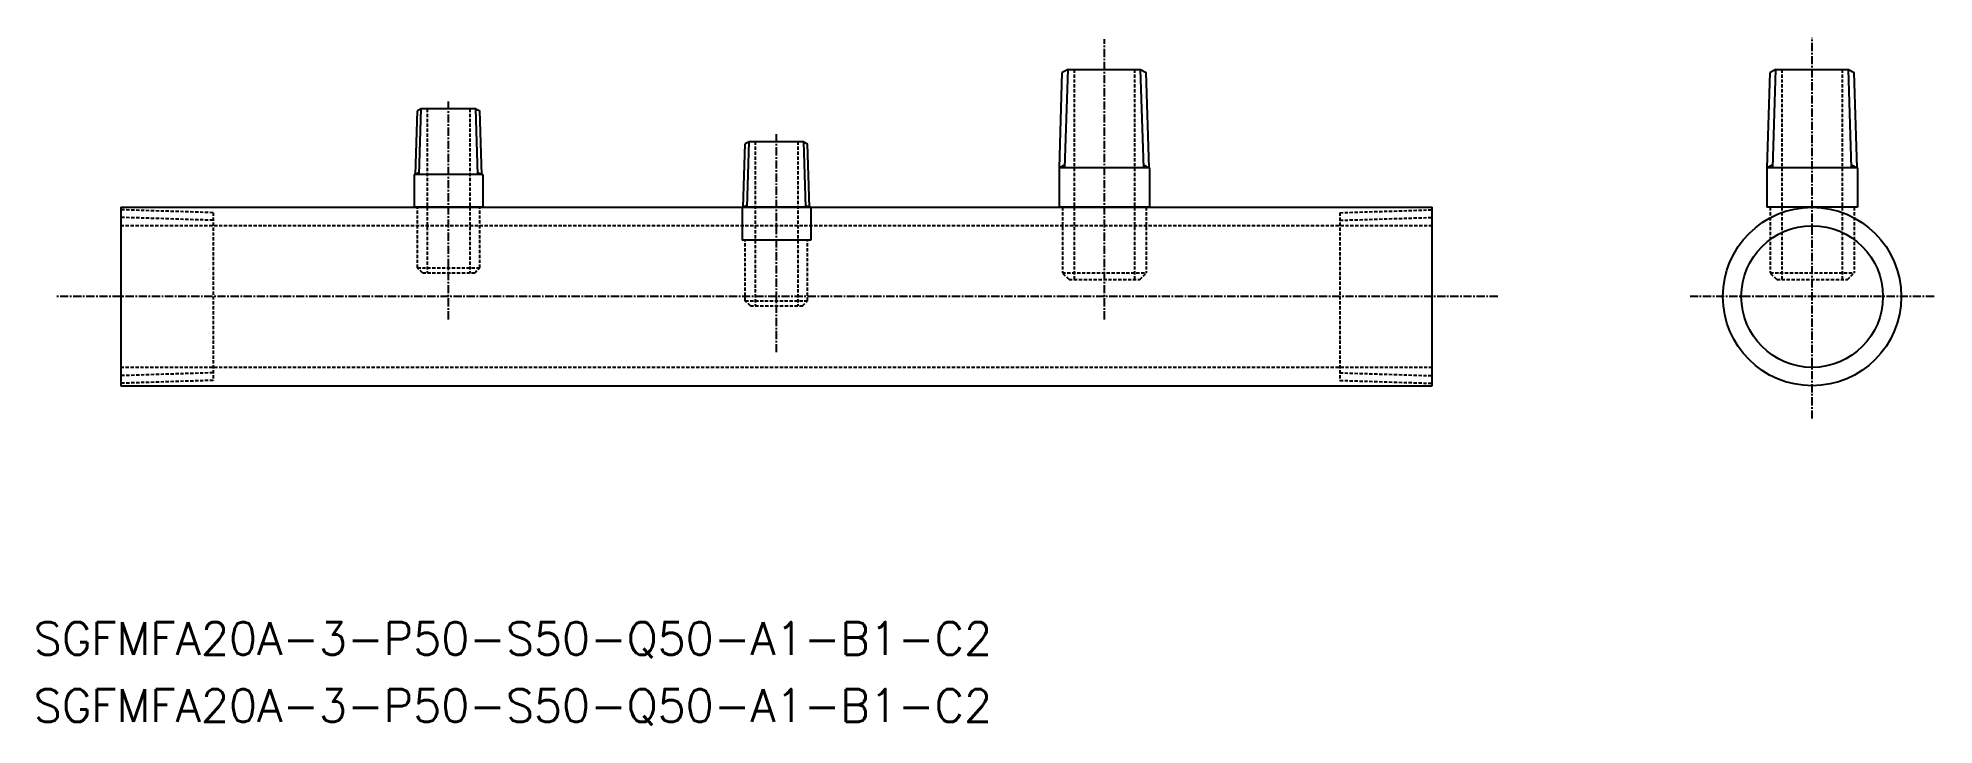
# Model space of a CAD drawing. Extents: x 287 to 576, y 463 to 568.
import ezdxf

# ---------------------------------------------------------------- set-up
doc = ezdxf.new("R2010")
doc.units = 0
doc.linetypes.add('CENTER', pattern=[2, 1.25, -0.25, 0.25, -0.25])
doc.linetypes.add('DASHED', pattern=[0.75, 0.5, -0.25])
doc.layers.get('0').update_dxf_attribs({"linetype": 'CONTINUOUS'})
doc.layers.add('CENTER', color=1, linetype='CENTER')
doc.styles.get("Standard").update_dxf_attribs({"font": 'txt.shx', "bigfont": '@extfont2.shx'})

msp = doc.modelspace()

# ---------------------------------------------------------------- linework, layer by layer
at = {"color": 7, "linetype": 'CONTINUOUS'}
for p, q in [((443.09, 547.75), (443.54, 562.29)), ((444.41, 562.75), (443.54, 562.29)), ((444.41, 562.75), (455.48, 562.75)), ((455.48, 562.75), (456.35, 562.29)), ((456.81, 547.75), (456.35, 562.29)), ((551.02, 547.75), (551.47, 562.29)), ((552.34, 562.75), (551.47, 562.29)), ((552.34, 562.75), (563.41, 562.75)), ((563.41, 562.75), (564.28, 562.29)), ((564.74, 547.75), (564.28, 562.29)), ((344.89, 546.75), (345.2, 556.44)), ((345.79, 556.75), (345.2, 556.44)), ((354.11, 556.75), (345.79, 556.75)), ((354.11, 556.75), (354.7, 556.44)), ((355, 546.75), (354.7, 556.44)), ((394.89, 541.75), (395.2, 551.44)), ((395.79, 551.75), (395.2, 551.44)), ((404.11, 551.75), (395.79, 551.75)), ((404.11, 551.75), (404.7, 551.44)), ((405, 541.75), (404.7, 551.44)), ((355.2, 546.75), (344.7, 546.75)), ((344.7, 546.75), (344.7, 541.75)), ((355.2, 546.75), (355.2, 541.75)), ((443.05, 547.75), (443.05, 541.75)), ((456.85, 547.75), (443.05, 547.75)), ((456.85, 547.75), (456.85, 541.75)), ((550.98, 547.75), (550.98, 541.75)), ((564.78, 547.75), (550.98, 547.75)), ((564.78, 547.75), (564.78, 541.75)), ((299.95, 541.75), (499.95, 541.75)), ((299.95, 541.75), (299.95, 514.55)), ((355.2, 541.75), (344.7, 541.75)), ((405.2, 541.75), (394.7, 541.75)), ((394.7, 541.75), (394.7, 536.75)), ((405.2, 541.75), (405.2, 536.75)), ((456.85, 541.75), (443.05, 541.75)), ((499.95, 514.55), (499.95, 541.75)), ((564.78, 541.75), (550.98, 541.75)), ((405.2, 536.75), (394.7, 536.75)), ((299.95, 514.55), (499.95, 514.55))]:
    msp.add_line(p, q, dxfattribs=at)
at = {"color": 3, "linetype": 'CONTINUOUS'}
for p, q in [((443.94, 547.75), (444.41, 562.75)), ((455.95, 547.75), (455.48, 562.75)), ((551.87, 547.75), (552.34, 562.75)), ((563.88, 547.75), (563.41, 562.75)), ((345.48, 546.75), (345.79, 556.75)), ((354.42, 546.75), (354.11, 556.75)), ((395.48, 541.75), (395.79, 551.75)), ((404.42, 541.75), (404.11, 551.75)), ((345.48, 547.05), (344.89, 546.75)), ((354.41, 547.05), (355, 546.75)), ((443.96, 548.2), (443.09, 547.75)), ((455.94, 548.2), (456.81, 547.75)), ((551.89, 548.2), (551.02, 547.75)), ((563.87, 548.2), (564.74, 547.75)), ((395.48, 542.05), (394.89, 541.75)), ((404.41, 542.05), (405, 541.75))]:
    msp.add_line(p, q, dxfattribs=at)
at = {"color": 3, "linetype": 'DASHED'}
for p, q in [((445.35, 562.75), (445.35, 530.75)), ((454.55, 562.75), (454.55, 530.75)), ((553.28, 562.75), (553.28, 530.75)), ((562.48, 562.75), (562.48, 530.75)), ((346.7, 556.75), (346.7, 531.75)), ((353.2, 556.75), (353.2, 531.75)), ((396.7, 551.75), (396.7, 526.75)), ((403.2, 551.75), (403.2, 526.75)), ((314.05, 540.93), (299.95, 541.37)), ((314.05, 540.93), (314.05, 515.37)), ((345.2, 532.52), (345.2, 541.75)), ((354.7, 532.52), (354.7, 541.75)), ((443.55, 541.75), (443.55, 531.76)), ((456.35, 541.75), (456.35, 531.76)), ((485.85, 540.93), (499.95, 541.37)), ((485.85, 540.93), (485.85, 515.37)), ((551.48, 541.75), (551.48, 531.76)), ((564.28, 541.75), (564.28, 531.76)), ((314.05, 539.77), (299.95, 540.21)), ((499.95, 538.95), (299.95, 538.95)), ((485.85, 539.77), (499.95, 540.21)), ((395.2, 527.52), (395.2, 536.75)), ((404.7, 527.52), (404.7, 536.75)), ((345.97, 531.75), (345.2, 532.52)), ((345.2, 532.52), (354.7, 532.52)), ((353.93, 531.75), (354.7, 532.52)), ((345.97, 531.75), (353.93, 531.75)), ((347.85, 531.75), (347.85, 531.75)), ((444.56, 530.75), (443.55, 531.76)), ((443.55, 531.76), (456.35, 531.76)), ((444.56, 530.75), (455.34, 530.75)), ((455.34, 530.75), (456.35, 531.76)), ((552.49, 530.75), (551.48, 531.76)), ((551.48, 531.76), (564.28, 531.76)), ((552.49, 530.75), (563.27, 530.75)), ((563.27, 530.75), (564.28, 531.76)), ((395.97, 526.75), (395.2, 527.52)), ((395.2, 527.52), (404.7, 527.52)), ((395.97, 526.75), (403.93, 526.75)), ((403.93, 526.75), (404.7, 527.52)), ((499.95, 517.35), (299.95, 517.35)), ((314.05, 516.53), (299.95, 516.09)), ((314.05, 515.37), (299.95, 514.93)), ((485.85, 516.53), (499.95, 516.09)), ((485.85, 515.37), (499.95, 514.93))]:
    msp.add_line(p, q, dxfattribs=at)
at = {"color": 7, "linetype": 'CONTINUOUS'}
for radius in [13.6, 10.8]:
    msp.add_circle((557.88, 528.15), radius, dxfattribs=at)
at = {"layer": 'CENTER', "linetype": 'CENTER'}
for p, q in [((449.95, 524.65), (449.95, 567.39)), ((557.88, 509.55), (557.88, 567.56)), ((349.95, 524.65), (349.95, 558.15)), ((399.95, 519.65), (399.95, 553.15)), ((399.95, 519.65), (399.95, 553.15)), ((509.95, 528.15), (289.95, 528.15)), ((576.48, 528.15), (539.28, 528.15))]:
    msp.add_line(p, q, dxfattribs=at)

# ---------------------------------------------------------------- texts
at = {"color": 7, "linetype": 'CONTINUOUS'}
for p in [(286.69, 473.55), (286.69, 463.32)]:
    msp.add_text('SGFMFA20A-3-P50-S50-Q50-A1-B1-C2', height=5, dxfattribs=at).set_placement(p)

doc.saveas('drawing.dxf')
